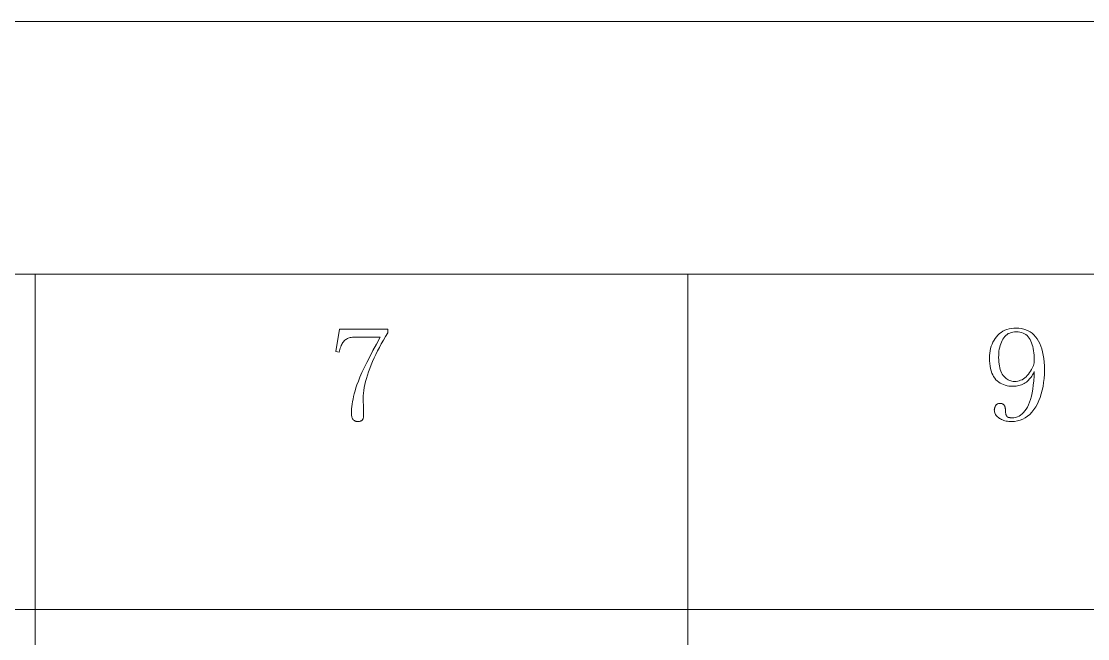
# Model space of a CAD drawing. Extents: x 1 to 297, y 1 to 210.
# Drawn here: x 263.52 to 280.66, y 55.99 to 65.9 of the extents above; entities that cross this region are included whole.
import ezdxf

# ---------------------------------------------------------------- set-up
doc = ezdxf.new("R2010")
doc.units = 0

msp = doc.modelspace()

# ---------------------------------------------------------------- linework, layer by layer
at = {"color": 7, "lineweight": 13}
for p, q in [((220.3, 65.898), (295.449, 65.898)), ((220.3, 61.841), (295.449, 61.841)), ((263.742, 61.841), (263.742, 29.51)), ((274.227, 61.841), (274.227, 29.51)), ((220.3, 56.453), (295.449, 56.453))]:
    msp.add_line(p, q, dxfattribs=at)
for points in [[(269.405, 60.895), (269.369, 60.837), (269.336, 60.779), (269.303, 60.722), (269.272, 60.664), (269.243, 60.607), (269.215, 60.55), (269.188, 60.494), (269.163, 60.437), (269.14, 60.381), (269.118, 60.325), (269.097, 60.27), (269.079, 60.217), (269.063, 60.165), (269.049, 60.114), (269.037, 60.065), (269.028, 60.017), (269.02, 59.971), (269.015, 59.926), (269.012, 59.883), (269.01, 59.841), (269.01, 59.834), (269.011, 59.826), (269.011, 59.818), (269.011, 59.809), (269.012, 59.799), (269.012, 59.789), (269.013, 59.778), (269.013, 59.767), (269.014, 59.755), (269.015, 59.743), (269.016, 59.73), (269.016, 59.716), (269.017, 59.702), (269.017, 59.688), (269.018, 59.673), (269.018, 59.658), (269.019, 59.642), (269.019, 59.626), (269.019, 59.61), (269.019, 59.593), (269.019, 59.579), (269.018, 59.567), (269.017, 59.555), (269.016, 59.545), (269.014, 59.535), (269.011, 59.526), (269.009, 59.518), (269.005, 59.51), (269.002, 59.504), (268.998, 59.498), (268.993, 59.493), (268.988, 59.489), (268.982, 59.485), (268.976, 59.482), (268.969, 59.479), (268.961, 59.477), (268.953, 59.475), (268.944, 59.474), (268.935, 59.473), (268.925, 59.473), (268.916, 59.473), (268.908, 59.474), (268.9, 59.475), (268.892, 59.477), (268.885, 59.48), (268.878, 59.483), (268.871, 59.487), (268.864, 59.492), (268.858, 59.497), (268.852, 59.503), (268.846, 59.509), (268.841, 59.516), (268.837, 59.525), (268.833, 59.534), (268.829, 59.544), (268.827, 59.556), (268.825, 59.568), (268.823, 59.581), (268.822, 59.595), (268.822, 59.61), (268.823, 59.643), (268.825, 59.678), (268.828, 59.714), (268.834, 59.752), (268.84, 59.792), (268.848, 59.833), (268.858, 59.876), (268.868, 59.92), (268.881, 59.965), (268.895, 60.013), (268.912, 60.064), (268.934, 60.122), (268.96, 60.187), (268.992, 60.258), (269.029, 60.336), (269.07, 60.421), (269.116, 60.512), (269.168, 60.611), (269.224, 60.715), (269.285, 60.827), (268.856, 60.827), (268.838, 60.826), (268.82, 60.824), (268.803, 60.821), (268.787, 60.817), (268.772, 60.812), (268.757, 60.805), (268.743, 60.797), (268.73, 60.788), (268.718, 60.778), (268.706, 60.767), (268.695, 60.754), (268.685, 60.74), (268.675, 60.725), (268.666, 60.709), (268.658, 60.692), (268.65, 60.673), (268.643, 60.653), (268.636, 60.632), (268.63, 60.61), (268.625, 60.587), (268.573, 60.595), (268.633, 60.955), (269.405, 60.955)], [(279.455, 60.038), (279.422, 60.039), (279.39, 60.043), (279.359, 60.048), (279.329, 60.055), (279.301, 60.065), (279.274, 60.077), (279.249, 60.091), (279.225, 60.107), (279.202, 60.125), (279.181, 60.145), (279.162, 60.168), (279.144, 60.194), (279.129, 60.222), (279.115, 60.252), (279.104, 60.286), (279.095, 60.322), (279.088, 60.361), (279.082, 60.402), (279.079, 60.446), (279.078, 60.493), (279.079, 60.533), (279.083, 60.572), (279.088, 60.61), (279.096, 60.646), (279.106, 60.681), (279.118, 60.715), (279.133, 60.747), (279.15, 60.778), (279.169, 60.807), (279.19, 60.835), (279.213, 60.862), (279.238, 60.885), (279.265, 60.905), (279.294, 60.923), (279.325, 60.938), (279.357, 60.951), (279.392, 60.96), (279.428, 60.967), (279.467, 60.971), (279.507, 60.973), (279.549, 60.971), (279.589, 60.966), (279.627, 60.957), (279.663, 60.945), (279.698, 60.93), (279.73, 60.911), (279.761, 60.889), (279.789, 60.863), (279.816, 60.834), (279.841, 60.801), (279.864, 60.765), (279.884, 60.726), (279.902, 60.684), (279.918, 60.639), (279.931, 60.591), (279.942, 60.54), (279.95, 60.486), (279.956, 60.428), (279.96, 60.368), (279.961, 60.304), (279.96, 60.233), (279.955, 60.165), (279.948, 60.099), (279.939, 60.036), (279.926, 59.975), (279.91, 59.917), (279.892, 59.861), (279.871, 59.808), (279.847, 59.757), (279.82, 59.708), (279.79, 59.664), (279.759, 59.623), (279.725, 59.588), (279.689, 59.557), (279.651, 59.532), (279.611, 59.51), (279.569, 59.494), (279.525, 59.482), (279.478, 59.475), (279.43, 59.473), (279.408, 59.473), (279.386, 59.475), (279.366, 59.477), (279.345, 59.481), (279.326, 59.485), (279.307, 59.491), (279.288, 59.498), (279.271, 59.506), (279.253, 59.514), (279.237, 59.524), (279.221, 59.535), (279.208, 59.546), (279.195, 59.558), (279.185, 59.571), (279.176, 59.584), (279.168, 59.598), (279.163, 59.613), (279.159, 59.628), (279.156, 59.644), (279.155, 59.661), (279.156, 59.668), (279.156, 59.675), (279.157, 59.682), (279.159, 59.689), (279.161, 59.695), (279.163, 59.702), (279.166, 59.709), (279.169, 59.716), (279.173, 59.723), (279.177, 59.73), (279.181, 59.736), (279.187, 59.742), (279.192, 59.747), (279.199, 59.752), (279.206, 59.755), (279.213, 59.759), (279.222, 59.761), (279.23, 59.763), (279.24, 59.764), (279.25, 59.764), (279.26, 59.764), (279.269, 59.762), (279.277, 59.761), (279.285, 59.758), (279.293, 59.754), (279.299, 59.75), (279.305, 59.745), (279.31, 59.739), (279.314, 59.733), (279.318, 59.725), (279.322, 59.718), (279.324, 59.71), (279.327, 59.701), (279.329, 59.693), (279.331, 59.684), (279.333, 59.675), (279.334, 59.665), (279.335, 59.656), (279.335, 59.646), (279.335, 59.635), (279.335, 59.629), (279.336, 59.622), (279.336, 59.616), (279.337, 59.61), (279.338, 59.604), (279.339, 59.599), (279.34, 59.594), (279.341, 59.589), (279.342, 59.584), (279.344, 59.58), (279.346, 59.576), (279.347, 59.572), (279.349, 59.568), (279.351, 59.565), (279.353, 59.562), (279.354, 59.559), (279.356, 59.556), (279.358, 59.554), (279.359, 59.552), (279.361, 59.55), (279.363, 59.548), (279.365, 59.546), (279.367, 59.545), (279.37, 59.544), (279.373, 59.542), (279.376, 59.541), (279.379, 59.54), (279.383, 59.539), (279.387, 59.538), (279.391, 59.537), (279.395, 59.536), (279.4, 59.535), (279.404, 59.535), (279.409, 59.534), (279.414, 59.534), (279.418, 59.533), (279.423, 59.533), (279.428, 59.533), (279.433, 59.533), (279.438, 59.533), (279.469, 59.534), (279.498, 59.539), (279.525, 59.548), (279.552, 59.56), (279.578, 59.575), (279.602, 59.594), (279.625, 59.617), (279.647, 59.642), (279.667, 59.671), (279.687, 59.704), (279.705, 59.741), (279.721, 59.782), (279.736, 59.828), (279.75, 59.878), (279.762, 59.933), (279.772, 59.993), (279.781, 60.057), (279.788, 60.126), (279.794, 60.2), (279.798, 60.278), (279.789, 60.258), (279.779, 60.239), (279.769, 60.22), (279.757, 60.202), (279.745, 60.184), (279.731, 60.167), (279.717, 60.151), (279.702, 60.136), (279.686, 60.121), (279.67, 60.107), (279.652, 60.094), (279.634, 60.082), (279.614, 60.072), (279.594, 60.063), (279.573, 60.055), (279.551, 60.049), (279.529, 60.044), (279.505, 60.041), (279.481, 60.039)], [(279.224, 60.501), (279.225, 60.464), (279.227, 60.429), (279.231, 60.396), (279.236, 60.365), (279.242, 60.335), (279.25, 60.307), (279.26, 60.281), (279.271, 60.257), (279.283, 60.235), (279.297, 60.214), (279.312, 60.195), (279.328, 60.179), (279.344, 60.164), (279.361, 60.151), (279.379, 60.14), (279.398, 60.131), (279.418, 60.124), (279.438, 60.119), (279.459, 60.116), (279.481, 60.115), (279.507, 60.117), (279.531, 60.12), (279.555, 60.126), (279.578, 60.135), (279.601, 60.145), (279.623, 60.159), (279.644, 60.174), (279.665, 60.192), (279.685, 60.213), (279.704, 60.235), (279.722, 60.259), (279.738, 60.283), (279.752, 60.306), (279.764, 60.329), (279.775, 60.351), (279.783, 60.373), (279.79, 60.395), (279.794, 60.416), (279.797, 60.438), (279.798, 60.458), (279.798, 60.499), (279.796, 60.537), (279.792, 60.574), (279.787, 60.61), (279.781, 60.644), (279.774, 60.676), (279.765, 60.706), (279.754, 60.735), (279.743, 60.763), (279.73, 60.788), (279.715, 60.812), (279.699, 60.833), (279.681, 60.852), (279.661, 60.868), (279.64, 60.882), (279.617, 60.893), (279.592, 60.901), (279.565, 60.908), (279.537, 60.911), (279.507, 60.913), (279.478, 60.911), (279.452, 60.908), (279.426, 60.902), (279.403, 60.894), (279.38, 60.884), (279.36, 60.871), (279.341, 60.856), (279.323, 60.839), (279.307, 60.819), (279.293, 60.797), (279.28, 60.773), (279.268, 60.748), (279.258, 60.722), (279.249, 60.694), (279.241, 60.665), (279.235, 60.635), (279.23, 60.603), (279.227, 60.571), (279.225, 60.537)]]:
    msp.add_lwpolyline(points, close=True, dxfattribs=at)

doc.saveas('drawing.dxf')
